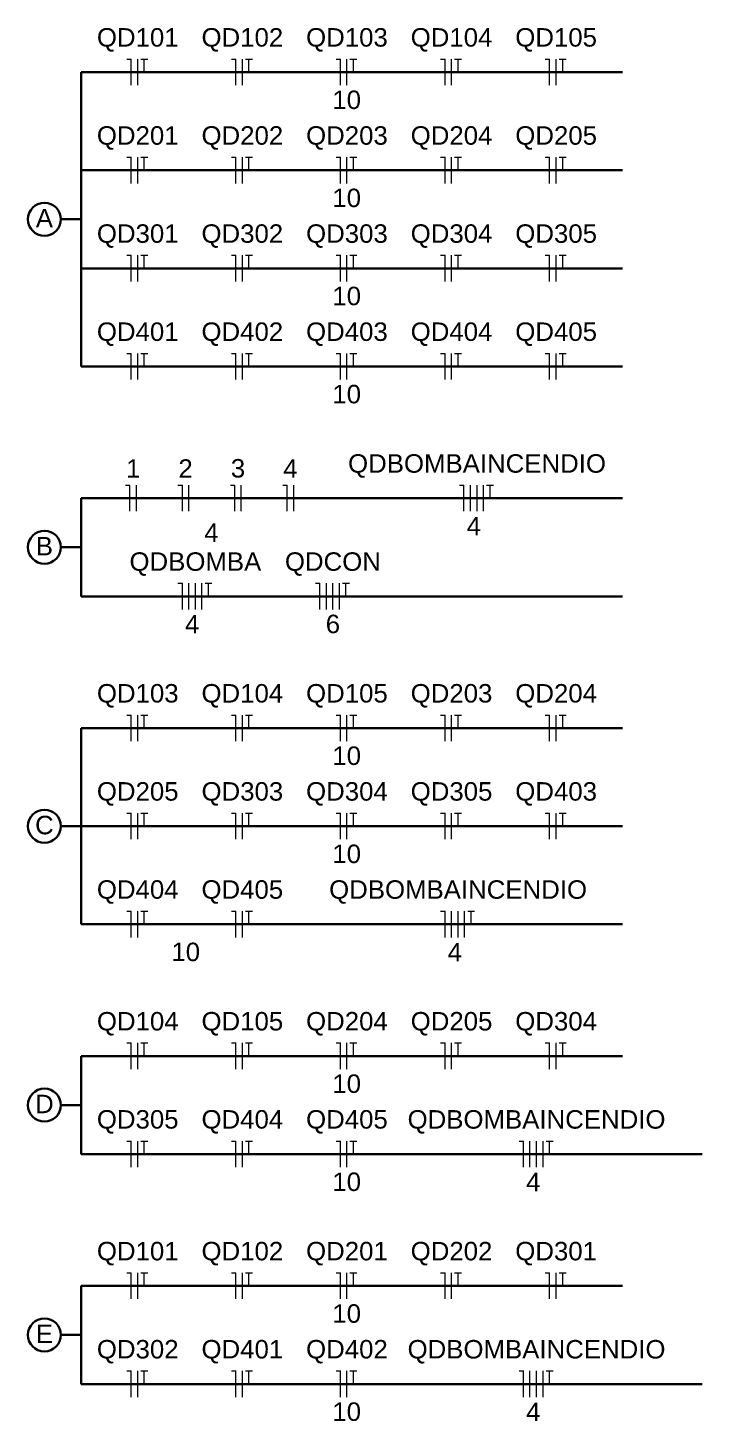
# Model space of a CAD drawing. Header units: inches. Extents: x -3 to 923, y -103 to 154.
# Drawn here: x -3.1 to 6.57, y 65.65 to 85.62 of the extents above; entities that cross this region are included whole.
import ezdxf
from ezdxf.enums import TextEntityAlignment as Align

# ---------------------------------------------------------------- set-up
doc = ezdxf.new("R2010")
doc.units = ezdxf.units.IN
doc.header["$LTSCALE"] = 10
doc.header["$MEASUREMENT"] = 0
for name, color, linetype, lineweight in [('DI-Fios', 3, 'Continuous', 30), ('EL-Fios', 9, 'Continuous', 20), ('EL-Textos fios', 2, 'Continuous', 30), ('TEXTO', 2, 'Continuous', 20)]:
    doc.layers.add(name, color=color, linetype=linetype, lineweight=lineweight)
doc.styles.add('Arial', font='arial.ttf')

msp = doc.modelspace()

# ---------------------------------------------------------------- linework, layer by layer
at = {"layer": 'DI-Fios'}
for points in [[(-2.3311, 82.878), (-2.6241, 82.878)], [(-2.3311, 78.1768), (-2.6241, 78.1768)], [(-2.3311, 74.1788), (-2.6241, 74.1788)], [(-2.3311, 70.1808), (-2.6241, 70.1808)], [(-2.3311, 66.8858), (-2.6241, 66.8858)]]:
    msp.add_lwpolyline(points, dxfattribs=at)
for centre in [(-2.8606, 82.878), (-2.8606, 78.1768), (-2.8606, 74.1788), (-2.8606, 70.1808), (-2.8606, 66.8858)]:
    msp.add_circle(centre, 0.2365, dxfattribs=at)
at = {"layer": 'EL-Fios', "color": 5}
for p, q in [((-1.6777, 85.1749), (-1.6152, 85.1749)), ((-1.6152, 84.7999), (-1.6152, 85.1749)), ((-1.5215, 84.7999), (-1.5215, 85.1749)), ((-1.4777, 85.1749), (-1.3777, 85.1749)), ((-1.4277, 84.9874), (-1.4277, 85.1749)), ((-0.1777, 85.1749), (-0.1152, 85.1749)), ((-0.1152, 84.7999), (-0.1152, 85.1749)), ((-0.0215, 84.7999), (-0.0215, 85.1749)), ((0.0223, 85.1749), (0.1223, 85.1749)), ((0.0723, 84.9874), (0.0723, 85.1749)), ((1.3223, 85.1749), (1.3848, 85.1749)), ((1.3848, 84.7999), (1.3848, 85.1749)), ((1.4785, 84.7999), (1.4785, 85.1749)), ((1.5223, 85.1749), (1.6223, 85.1749)), ((1.5723, 84.9874), (1.5723, 85.1749)), ((2.8223, 85.1749), (2.8848, 85.1749)), ((2.8848, 84.7999), (2.8848, 85.1749)), ((2.9785, 84.7999), (2.9785, 85.1749)), ((3.0223, 85.1749), (3.1223, 85.1749)), ((3.0723, 84.9874), (3.0723, 85.1749)), ((4.3223, 85.1749), (4.3848, 85.1749)), ((4.3848, 84.7999), (4.3848, 85.1749)), ((4.4785, 84.7999), (4.4785, 85.1749)), ((4.5223, 85.1749), (4.6223, 85.1749)), ((4.5723, 84.9874), (4.5723, 85.1749)), ((-1.6777, 83.7686), (-1.6152, 83.7686)), ((-1.6152, 83.3936), (-1.6152, 83.7686)), ((-1.5215, 83.3936), (-1.5215, 83.7686)), ((-1.4777, 83.7686), (-1.3777, 83.7686)), ((-1.4277, 83.5811), (-1.4277, 83.7686)), ((-0.1777, 83.7686), (-0.1152, 83.7686)), ((-0.1152, 83.3936), (-0.1152, 83.7686)), ((-0.0215, 83.3936), (-0.0215, 83.7686)), ((0.0223, 83.7686), (0.1223, 83.7686)), ((0.0723, 83.5811), (0.0723, 83.7686)), ((1.3223, 83.7686), (1.3848, 83.7686)), ((1.3848, 83.3936), (1.3848, 83.7686)), ((1.4785, 83.3936), (1.4785, 83.7686)), ((1.5223, 83.7686), (1.6223, 83.7686)), ((1.5723, 83.5811), (1.5723, 83.7686)), ((2.8223, 83.7686), (2.8848, 83.7686)), ((2.8848, 83.3936), (2.8848, 83.7686)), ((2.9785, 83.3936), (2.9785, 83.7686)), ((3.0223, 83.7686), (3.1223, 83.7686)), ((3.0723, 83.5811), (3.0723, 83.7686)), ((4.3223, 83.7686), (4.3848, 83.7686)), ((4.3848, 83.3936), (4.3848, 83.7686)), ((4.4785, 83.3936), (4.4785, 83.7686)), ((4.5223, 83.7686), (4.6223, 83.7686)), ((4.5723, 83.5811), (4.5723, 83.7686)), ((-1.6777, 82.3624), (-1.6152, 82.3624)), ((-1.6152, 81.9874), (-1.6152, 82.3624)), ((-1.5215, 81.9874), (-1.5215, 82.3624)), ((-1.4777, 82.3624), (-1.3777, 82.3624)), ((-1.4277, 82.1749), (-1.4277, 82.3624)), ((-0.1777, 82.3624), (-0.1152, 82.3624)), ((-0.1152, 81.9874), (-0.1152, 82.3624)), ((-0.0215, 81.9874), (-0.0215, 82.3624)), ((0.0223, 82.3624), (0.1223, 82.3624)), ((0.0723, 82.1749), (0.0723, 82.3624)), ((1.3223, 82.3624), (1.3848, 82.3624)), ((1.3848, 81.9874), (1.3848, 82.3624)), ((1.4785, 81.9874), (1.4785, 82.3624)), ((1.5223, 82.3624), (1.6223, 82.3624)), ((1.5723, 82.1749), (1.5723, 82.3624)), ((2.8223, 82.3624), (2.8848, 82.3624)), ((2.8848, 81.9874), (2.8848, 82.3624)), ((2.9785, 81.9874), (2.9785, 82.3624)), ((3.0223, 82.3624), (3.1223, 82.3624)), ((3.0723, 82.1749), (3.0723, 82.3624)), ((4.3223, 82.3624), (4.3848, 82.3624)), ((4.3848, 81.9874), (4.3848, 82.3624)), ((4.4785, 81.9874), (4.4785, 82.3624)), ((4.5223, 82.3624), (4.6223, 82.3624)), ((4.5723, 82.1749), (4.5723, 82.3624)), ((-1.6777, 80.9561), (-1.6152, 80.9561)), ((-1.6152, 80.5811), (-1.6152, 80.9561)), ((-1.5215, 80.5811), (-1.5215, 80.9561)), ((-1.4777, 80.9561), (-1.3777, 80.9561)), ((-1.4277, 80.7686), (-1.4277, 80.9561)), ((-0.1777, 80.9561), (-0.1152, 80.9561)), ((-0.1152, 80.5811), (-0.1152, 80.9561)), ((-0.0215, 80.5811), (-0.0215, 80.9561)), ((0.0223, 80.9561), (0.1223, 80.9561)), ((0.0723, 80.7686), (0.0723, 80.9561)), ((1.3223, 80.9561), (1.3848, 80.9561)), ((1.3848, 80.5811), (1.3848, 80.9561)), ((1.4785, 80.5811), (1.4785, 80.9561)), ((1.5223, 80.9561), (1.6223, 80.9561)), ((1.5723, 80.7686), (1.5723, 80.9561)), ((2.8223, 80.9561), (2.8848, 80.9561)), ((2.8848, 80.5811), (2.8848, 80.9561)), ((2.9785, 80.5811), (2.9785, 80.9561)), ((3.0223, 80.9561), (3.1223, 80.9561)), ((3.0723, 80.7686), (3.0723, 80.9561)), ((4.3223, 80.9561), (4.3848, 80.9561)), ((4.3848, 80.5811), (4.3848, 80.9561)), ((4.4785, 80.5811), (4.4785, 80.9561)), ((4.5223, 80.9561), (4.6223, 80.9561)), ((4.5723, 80.7686), (4.5723, 80.9561)), ((-1.6958, 79.0675), (-1.6333, 79.0675)), ((-1.6333, 78.6925), (-1.6333, 79.0675)), ((-1.5395, 78.6925), (-1.5395, 79.0675)), ((-0.9444, 79.0675), (-0.8819, 79.0675)), ((-0.8819, 78.6925), (-0.8819, 79.0675)), ((-0.7881, 78.6925), (-0.7881, 79.0675)), ((-0.193, 79.0675), (-0.1305, 79.0675)), ((-0.1305, 78.6925), (-0.1305, 79.0675)), ((-0.0367, 78.6925), (-0.0367, 79.0675)), ((0.5584, 79.0675), (0.6209, 79.0675)), ((0.6209, 78.6925), (0.6209, 79.0675)), ((0.7147, 78.6925), (0.7147, 79.0675)), ((3.0943, 79.0675), (3.1568, 79.0675)), ((3.1568, 78.6925), (3.1568, 79.0675)), ((3.2506, 78.6925), (3.2506, 79.0675)), ((3.3443, 78.6925), (3.3443, 79.0675)), ((3.4381, 78.6925), (3.4381, 79.0675)), ((3.4818, 79.0675), (3.5818, 79.0675)), ((3.5318, 78.88), (3.5318, 79.0675)), ((-0.9444, 77.6612), (-0.8819, 77.6612)), ((-0.8819, 77.2862), (-0.8819, 77.6612)), ((-0.7881, 77.2862), (-0.7881, 77.6612)), ((-0.6944, 77.2862), (-0.6944, 77.6612)), ((-0.6006, 77.2862), (-0.6006, 77.6612)), ((-0.5568, 77.6612), (-0.4569, 77.6612)), ((-0.5069, 77.4737), (-0.5069, 77.6612)), ((1.0272, 77.6612), (1.0897, 77.6612)), ((1.0897, 77.2862), (1.0897, 77.6612)), ((1.1834, 77.2862), (1.1834, 77.6612)), ((1.2772, 77.2862), (1.2772, 77.6612)), ((1.3709, 77.2862), (1.3709, 77.6612)), ((1.4147, 77.6612), (1.5147, 77.6612)), ((1.4647, 77.4737), (1.4647, 77.6612)), ((-1.6777, 75.7726), (-1.6152, 75.7726)), ((-1.6152, 75.3976), (-1.6152, 75.7726)), ((-1.5215, 75.3976), (-1.5215, 75.7726)), ((-1.4777, 75.7726), (-1.3777, 75.7726)), ((-1.4277, 75.5851), (-1.4277, 75.7726)), ((-0.1777, 75.7726), (-0.1152, 75.7726)), ((-0.1152, 75.3976), (-0.1152, 75.7726)), ((-0.0215, 75.3976), (-0.0215, 75.7726)), ((0.0223, 75.7726), (0.1223, 75.7726)), ((0.0723, 75.5851), (0.0723, 75.7726)), ((1.3223, 75.7726), (1.3848, 75.7726)), ((1.3848, 75.3976), (1.3848, 75.7726)), ((1.4785, 75.3976), (1.4785, 75.7726)), ((1.5223, 75.7726), (1.6223, 75.7726)), ((1.5723, 75.5851), (1.5723, 75.7726)), ((2.8223, 75.7726), (2.8848, 75.7726)), ((2.8848, 75.3976), (2.8848, 75.7726)), ((2.9785, 75.3976), (2.9785, 75.7726)), ((3.0223, 75.7726), (3.1223, 75.7726)), ((3.0723, 75.5851), (3.0723, 75.7726)), ((4.3223, 75.7726), (4.3848, 75.7726)), ((4.3848, 75.3976), (4.3848, 75.7726)), ((4.4785, 75.3976), (4.4785, 75.7726)), ((4.5223, 75.7726), (4.6223, 75.7726)), ((4.5723, 75.5851), (4.5723, 75.7726)), ((-1.6777, 74.3663), (-1.6152, 74.3663)), ((-1.6152, 73.9913), (-1.6152, 74.3663)), ((-1.5215, 73.9913), (-1.5215, 74.3663)), ((-1.4777, 74.3663), (-1.3777, 74.3663)), ((-1.4277, 74.1788), (-1.4277, 74.3663)), ((-0.1777, 74.3663), (-0.1152, 74.3663)), ((-0.1152, 73.9913), (-0.1152, 74.3663)), ((-0.0215, 73.9913), (-0.0215, 74.3663)), ((0.0223, 74.3663), (0.1223, 74.3663)), ((0.0723, 74.1788), (0.0723, 74.3663)), ((1.3223, 74.3663), (1.3848, 74.3663)), ((1.3848, 73.9913), (1.3848, 74.3663)), ((1.4785, 73.9913), (1.4785, 74.3663)), ((1.5223, 74.3663), (1.6223, 74.3663)), ((1.5723, 74.1788), (1.5723, 74.3663)), ((2.8223, 74.3663), (2.8848, 74.3663)), ((2.8848, 73.9913), (2.8848, 74.3663)), ((2.9785, 73.9913), (2.9785, 74.3663)), ((3.0223, 74.3663), (3.1223, 74.3663)), ((3.0723, 74.1788), (3.0723, 74.3663)), ((4.3223, 74.3663), (4.3848, 74.3663)), ((4.3848, 73.9913), (4.3848, 74.3663)), ((4.4785, 73.9913), (4.4785, 74.3663)), ((4.5223, 74.3663), (4.6223, 74.3663)), ((4.5723, 74.1788), (4.5723, 74.3663)), ((-1.6777, 72.9601), (-1.6152, 72.9601)), ((-1.6152, 72.5851), (-1.6152, 72.9601)), ((-1.5215, 72.5851), (-1.5215, 72.9601)), ((-1.4777, 72.9601), (-1.3777, 72.9601)), ((-1.4277, 72.7726), (-1.4277, 72.9601)), ((-0.1777, 72.9601), (-0.1152, 72.9601)), ((-0.1152, 72.5851), (-0.1152, 72.9601)), ((-0.0215, 72.5851), (-0.0215, 72.9601)), ((0.0223, 72.9601), (0.1223, 72.9601)), ((0.0723, 72.7726), (0.0723, 72.9601)), ((2.8223, 72.9601), (2.8848, 72.9601)), ((2.8848, 72.5851), (2.8848, 72.9601)), ((2.9785, 72.5851), (2.9785, 72.9601)), ((3.0723, 72.5851), (3.0723, 72.9601)), ((3.166, 72.5851), (3.166, 72.9601)), ((3.2098, 72.9601), (3.3098, 72.9601)), ((3.2598, 72.7726), (3.2598, 72.9601)), ((-1.6777, 71.0714), (-1.6152, 71.0714)), ((-1.6152, 70.6964), (-1.6152, 71.0714)), ((-1.5215, 70.6964), (-1.5215, 71.0714)), ((-1.4777, 71.0714), (-1.3777, 71.0714)), ((-1.4277, 70.8839), (-1.4277, 71.0714)), ((-0.1777, 71.0714), (-0.1152, 71.0714)), ((-0.1152, 70.6964), (-0.1152, 71.0714)), ((-0.0215, 70.6964), (-0.0215, 71.0714)), ((0.0223, 71.0714), (0.1223, 71.0714)), ((0.0723, 70.8839), (0.0723, 71.0714)), ((1.3223, 71.0714), (1.3848, 71.0714)), ((1.3848, 70.6964), (1.3848, 71.0714)), ((1.4785, 70.6964), (1.4785, 71.0714)), ((1.5223, 71.0714), (1.6223, 71.0714)), ((1.5723, 70.8839), (1.5723, 71.0714)), ((2.8223, 71.0714), (2.8848, 71.0714)), ((2.8848, 70.6964), (2.8848, 71.0714)), ((2.9785, 70.6964), (2.9785, 71.0714)), ((3.0223, 71.0714), (3.1223, 71.0714)), ((3.0723, 70.8839), (3.0723, 71.0714)), ((4.3223, 71.0714), (4.3848, 71.0714)), ((4.3848, 70.6964), (4.3848, 71.0714)), ((4.4785, 70.6964), (4.4785, 71.0714)), ((4.5223, 71.0714), (4.6223, 71.0714)), ((4.5723, 70.8839), (4.5723, 71.0714)), ((-1.6777, 69.6651), (-1.6152, 69.6651)), ((-1.6152, 69.2901), (-1.6152, 69.6651)), ((-1.5215, 69.2901), (-1.5215, 69.6651)), ((-1.4777, 69.6651), (-1.3777, 69.6651)), ((-1.4277, 69.4776), (-1.4277, 69.6651)), ((-0.1777, 69.6651), (-0.1152, 69.6651)), ((-0.1152, 69.2901), (-0.1152, 69.6651)), ((-0.0215, 69.2901), (-0.0215, 69.6651)), ((0.0223, 69.6651), (0.1223, 69.6651)), ((0.0723, 69.4776), (0.0723, 69.6651)), ((1.3223, 69.6651), (1.3848, 69.6651)), ((1.3848, 69.2901), (1.3848, 69.6651)), ((1.4785, 69.2901), (1.4785, 69.6651)), ((1.5223, 69.6651), (1.6223, 69.6651)), ((1.5723, 69.4776), (1.5723, 69.6651)), ((3.9473, 69.6651), (4.0098, 69.6651)), ((4.0098, 69.2901), (4.0098, 69.6651)), ((4.1035, 69.2901), (4.1035, 69.6651)), ((4.1973, 69.2901), (4.1973, 69.6651)), ((4.291, 69.2901), (4.291, 69.6651)), ((4.3348, 69.6651), (4.4348, 69.6651)), ((4.3848, 69.4776), (4.3848, 69.6651)), ((-1.6777, 67.7765), (-1.6152, 67.7765)), ((-1.6152, 67.4015), (-1.6152, 67.7765)), ((-1.5215, 67.4015), (-1.5215, 67.7765)), ((-1.4777, 67.7765), (-1.3777, 67.7765)), ((-1.4277, 67.589), (-1.4277, 67.7765)), ((-0.1777, 67.7765), (-0.1152, 67.7765)), ((-0.1152, 67.4015), (-0.1152, 67.7765)), ((-0.0215, 67.4015), (-0.0215, 67.7765)), ((0.0223, 67.7765), (0.1223, 67.7765)), ((0.0723, 67.589), (0.0723, 67.7765)), ((1.3223, 67.7765), (1.3848, 67.7765)), ((1.3848, 67.4015), (1.3848, 67.7765)), ((1.4785, 67.4015), (1.4785, 67.7765)), ((1.5223, 67.7765), (1.6223, 67.7765)), ((1.5723, 67.589), (1.5723, 67.7765)), ((2.8223, 67.7765), (2.8848, 67.7765)), ((2.8848, 67.4015), (2.8848, 67.7765)), ((2.9785, 67.4015), (2.9785, 67.7765)), ((3.0223, 67.7765), (3.1223, 67.7765)), ((3.0723, 67.589), (3.0723, 67.7765)), ((4.3223, 67.7765), (4.3848, 67.7765)), ((4.3848, 67.4015), (4.3848, 67.7765)), ((4.4785, 67.4015), (4.4785, 67.7765)), ((4.5223, 67.7765), (4.6223, 67.7765)), ((4.5723, 67.589), (4.5723, 67.7765)), ((-1.6777, 66.3702), (-1.6152, 66.3702)), ((-1.6152, 65.9952), (-1.6152, 66.3702)), ((-1.5215, 65.9952), (-1.5215, 66.3702)), ((-1.4777, 66.3702), (-1.3777, 66.3702)), ((-1.4277, 66.1827), (-1.4277, 66.3702)), ((-0.1777, 66.3702), (-0.1152, 66.3702)), ((-0.1152, 65.9952), (-0.1152, 66.3702)), ((-0.0215, 65.9952), (-0.0215, 66.3702)), ((0.0223, 66.3702), (0.1223, 66.3702)), ((0.0723, 66.1827), (0.0723, 66.3702)), ((1.3223, 66.3702), (1.3848, 66.3702)), ((1.3848, 65.9952), (1.3848, 66.3702)), ((1.4785, 65.9952), (1.4785, 66.3702)), ((1.5223, 66.3702), (1.6223, 66.3702)), ((1.5723, 66.1827), (1.5723, 66.3702)), ((3.9473, 66.3702), (4.0098, 66.3702)), ((4.0098, 65.9952), (4.0098, 66.3702)), ((4.1035, 65.9952), (4.1035, 66.3702)), ((4.1973, 65.9952), (4.1973, 66.3702)), ((4.291, 65.9952), (4.291, 66.3702)), ((4.3348, 66.3702), (4.4348, 66.3702)), ((4.3848, 66.1827), (4.3848, 66.3702))]:
    msp.add_line(p, q, dxfattribs=at)
at = {"layer": 'EL-Textos fios', "color": 3}
for p, q in [((-2.3311, 84.9874), (5.4312, 84.9874)), ((-2.3311, 84.9874), (-2.3311, 84.0499)), ((-2.3311, 84.9874), (-2.3311, 83.1124)), ((-2.3311, 84.9874), (-2.3311, 80.7686)), ((-2.3311, 83.5811), (5.4312, 83.5811)), ((-2.3311, 82.1749), (5.4312, 82.1749)), ((-2.3311, 80.7686), (5.4312, 80.7686)), ((-2.3311, 78.88), (5.4312, 78.88)), ((-2.3311, 78.88), (-2.3311, 77.9425)), ((-2.3311, 78.88), (-2.3311, 77.4737)), ((-2.3311, 78.88), (-2.3311, 77.4737)), ((-2.3311, 77.4737), (5.4312, 77.4737)), ((-2.3311, 75.5851), (5.4312, 75.5851)), ((-2.3311, 75.5851), (-2.3311, 74.6476)), ((-2.3311, 75.5851), (-2.3311, 73.7101)), ((-2.3311, 75.5851), (-2.3311, 72.7726)), ((-2.3311, 74.1788), (5.4312, 74.1788)), ((-2.3311, 72.7726), (5.4312, 72.7726)), ((-2.3311, 70.8839), (5.4312, 70.8839)), ((-2.3311, 70.8839), (-2.3311, 69.9464)), ((-2.3311, 70.8839), (-2.3311, 69.4776)), ((-2.3311, 70.8839), (-2.3311, 69.4776)), ((-2.3311, 69.4776), (6.5722, 69.4776)), ((-2.3311, 67.589), (5.4312, 67.589)), ((-2.3311, 67.589), (-2.3311, 66.6515)), ((-2.3311, 67.589), (-2.3311, 66.1827)), ((-2.3311, 67.589), (-2.3311, 66.1827)), ((-2.3311, 66.1827), (6.5722, 66.1827))]:
    msp.add_line(p, q, dxfattribs=at)

# ---------------------------------------------------------------- texts
at = {"layer": 'EL-Textos fios', "color": 3, "attachment_point": 8, "line_spacing_factor": 0.798, "style": 'Arial'}
for s, insert, char_height, width in [('QD101', (-1.5212, 85.2812), 0.26475, 1.288369), ('QD102', (-0.0213, 85.2812), 0.26475, 1.288369), ('QD103', (1.4786, 85.2812), 0.26475, 1.288369), ('QD104', (2.9785, 85.2812), 0.26475, 1.288369), ('QD105', (4.4784, 85.2812), 0.26475, 1.288369), ('10', (1.475, 84.4554), 0.26475, 0.452617), ('QD201', (-1.5217, 83.8749), 0.26475, 1.288369), ('QD202', (-0.0212, 83.8749), 0.26475, 1.288369), ('QD203', (1.4787, 83.8749), 0.26475, 1.288369), ('QD204', (2.9786, 83.8749), 0.26475, 1.288369), ('QD205', (4.4785, 83.8749), 0.26475, 1.288369), ('10', (1.475, 83.0492), 0.26475, 0.452617), ('QD301', (-1.5216, 82.4687), 0.26475, 1.288369), ('QD302', (-0.0217, 82.4687), 0.26475, 1.288369), ('QD303', (1.4788, 82.4687), 0.26475, 1.288369), ('QD304', (2.9787, 82.4687), 0.26475, 1.288369), ('QD305', (4.4786, 82.4687), 0.26475, 1.288369), ('10', (1.475, 81.6429), 0.26475, 0.452617), ('QD401', (-1.5215, 81.0624), 0.26475, 1.288369), ('QD402', (-0.0216, 81.0624), 0.26475, 1.288369), ('QD403', (1.4783, 81.0624), 0.26475, 1.288369), ('QD404', (2.9788, 81.0624), 0.26475, 1.288369), ('QD405', (4.4787, 81.0624), 0.26475, 1.288369), ('10', (1.475, 80.2367), 0.26475, 0.452617), ('QDBOMBAINCENDIO', (3.344, 79.1732), 0.26475, 4.069579), ('1', (-1.5864, 79.1732), 0.2647, 0.226308), ('2', (-0.8352, 79.1732), 0.2647, 0.226308), ('3', (-0.0834, 79.1732), 0.2647, 0.226308), ('4', (0.6677, 79.1732), 0.2647, 0.226308), ('4', (-0.4649, 78.2538), 0.2647, 0.226308), ('4', (3.2975, 78.3482), 0.2647, 0.226308), ('QDBOMBA', (-0.6946, 77.767), 0.26475, 2.080448), ('QDCON', (1.2773, 77.767), 0.26475, 1.512692), ('4', (-0.7411, 76.942), 0.2647, 0.226308), ('6', (1.2773, 76.942), 0.2647, 0.452617), ('QD103', (-1.5212, 75.8788), 0.26475, 1.288369), ('QD104', (-0.0213, 75.8788), 0.26475, 1.288369), ('QD105', (1.4786, 75.8788), 0.26475, 1.288369), ('QD203', (2.9785, 75.8788), 0.26475, 1.288369), ('QD204', (4.4784, 75.8788), 0.26475, 1.288369), ('10', (1.475, 75.0531), 0.26475, 0.452617), ('QD205', (-1.5217, 74.4726), 0.26475, 1.288369), ('QD303', (-0.0212, 74.4726), 0.26475, 1.288369), ('QD304', (1.4787, 74.4726), 0.26475, 1.288369), ('QD305', (2.9786, 74.4726), 0.26475, 1.288369), ('QD403', (4.4785, 74.4726), 0.26475, 1.288369), ('10', (1.475, 73.6468), 0.26475, 0.452617), ('QD404', (-1.5216, 73.0663), 0.26475, 1.288369), ('QD405', (-0.0217, 73.0663), 0.26475, 1.288369), ('QDBOMBAINCENDIO', (3.0724, 73.0658), 0.26475, 4.069579), ('10', (-0.8329, 72.2406), 0.26475, 0.452617), ('4', (3.0252, 72.2408), 0.2647, 0.226308), ('QD104', (-1.5212, 71.1777), 0.26475, 1.288369), ('QD105', (-0.0213, 71.1777), 0.26475, 1.288369), ('QD204', (1.4786, 71.1777), 0.26475, 1.288369), ('QD205', (2.9785, 71.1777), 0.26475, 1.288369), ('QD304', (4.4784, 71.1777), 0.26475, 1.288369), ('10', (1.475, 70.3519), 0.26475, 0.452617), ('QD305', (-1.5217, 69.7714), 0.26475, 1.288369), ('QD404', (-0.0212, 69.7714), 0.26475, 1.288369), ('QD405', (1.4787, 69.7714), 0.26475, 1.288369), ('QDBOMBAINCENDIO', (4.1974, 69.7709), 0.26475, 4.069579), ('10', (1.475, 68.9457), 0.26475, 0.452617), ('4', (4.1502, 68.9459), 0.2647, 0.226308), ('QD101', (-1.5212, 67.8827), 0.26475, 1.288369), ('QD102', (-0.0213, 67.8827), 0.26475, 1.288369), ('QD201', (1.4786, 67.8827), 0.26475, 1.288369), ('QD202', (2.9785, 67.8827), 0.26475, 1.288369), ('QD301', (4.4784, 67.8827), 0.26475, 1.288369), ('10', (1.475, 67.057), 0.26475, 0.452617), ('QD302', (-1.5217, 66.4765), 0.26475, 1.288369), ('QD401', (-0.0212, 66.4765), 0.26475, 1.288369), ('QD402', (1.4787, 66.4765), 0.26475, 1.288369), ('QDBOMBAINCENDIO', (4.1974, 66.476), 0.26475, 4.069579), ('10', (1.475, 65.6507), 0.26475, 0.452617), ('4', (4.1502, 65.651), 0.2647, 0.226308)]:
    msp.add_mtext(s, dxfattribs=dict(at, insert=insert, char_height=char_height, width=width))
at = {"layer": 'TEXTO', "style": 'Arial'}
for s, p in [('A', (-2.8601, 82.6826)), ('B', (-2.8601, 77.9815)), ('C', (-2.8601, 73.9834)), ('D', (-2.8601, 69.9854)), ('E', (-2.8601, 66.6905))]:
    msp.add_text(s, height=0.2647, dxfattribs=at).set_placement(p, align=Align.BOTTOM_CENTER)

doc.saveas('drawing.dxf')
